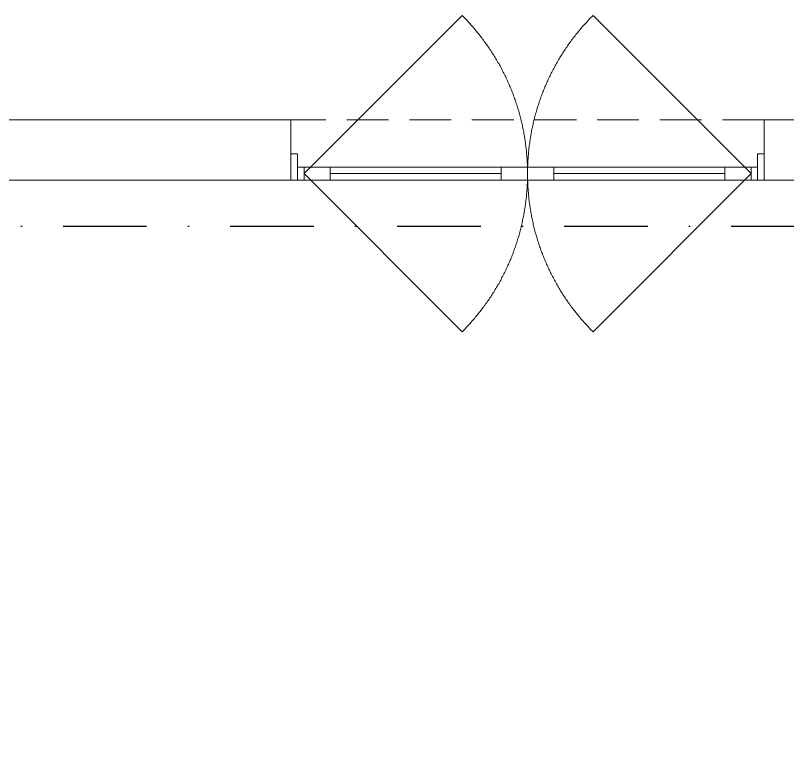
# Model space of a CAD drawing. Header units: inches. Extents: x -246178 to 57169, y -29325 to 19878.
# Drawn here: x 42371 to 45307, y 6405 to 9199 of the extents above; entities that cross this region are included whole.
import ezdxf

# ---------------------------------------------------------------- set-up
doc = ezdxf.new("R2010")
doc.units = ezdxf.units.IN
doc.header["$LTSCALE"] = 25
doc.header["$MEASUREMENT"] = 0
for name, pattern in [('00-Ground Floor$0$DASHED', [0.75, 0.5, -0.25]), ('00-Ground Floor$0$HIDDEN', [9.525, 6.35, -3.175]), ('DASHDOT', [25.4, 12.7, -6.35, 0, -6.35])]:
    doc.linetypes.add(name, pattern=pattern)
for name, color, linetype, lineweight in [('00-Ground Floor$0$Aluminum', 251, 'Continuous', 5), ('00-Ground Floor$0$Proj', 251, 'Continuous', 5), ('00-Ground Floor$0$Walls', 251, 'Continuous', 5), ('F-ALRM-CLNG-CNDT', 51, 'DASHDOT', 25)]:
    doc.layers.add(name, color=color, linetype=linetype, lineweight=lineweight)

msp = doc.modelspace()

# ---------------------------------------------------------------- linework, layer by layer
at = {"layer": '00-Ground Floor$0$Aluminum', "linetype": '00-Ground Floor$0$DASHED', "ltscale": 300}
for p, q in [((43467.9, 8597.6, 0), (44069, 9198.6, 0)), ((45167.9, 8597.6, 0), (44566.9, 9198.6, 0)), ((43467.9, 8597.6, 0), (44069, 7996.5, 0)), ((45167.9, 8597.6, 0), (44566.9, 7996.5, 0))]:
    msp.add_line(p, q, dxfattribs=at)
at = {"layer": '00-Ground Floor$0$Aluminum'}
for p, q in [((43417.9, 8672.6, 0), (43442.9, 8672.6, 0)), ((43442.9, 8672.6, 0), (43442.9, 8572.6, 0)), ((45192.9, 8672.6, 0), (45192.9, 8572.6, 0)), ((45192.9, 8672.6, 0), (45217.9, 8672.6, 0)), ((43442.9, 8622.6, 0), (45192.9, 8622.6, 0)), ((43467.9, 8622.6, 0), (43467.9, 8572.6, 0)), ((43567.9, 8622.6, 0), (43567.9, 8572.6, 0)), ((44217.9, 8622.6, 0), (44217.9, 8572.6, 0)), ((44317.9, 8622.6, 0), (44317.9, 8572.6, 0)), ((44417.9, 8622.6, 0), (44417.9, 8572.6, 0)), ((45067.9, 8622.6, 0), (45067.9, 8572.6, 0)), ((45167.9, 8622.6, 0), (45167.9, 8572.6, 0)), ((44217.9, 8597.6, 0), (43567.9, 8597.6, 0)), ((44417.9, 8597.6, 0), (45067.9, 8597.6, 0)), ((45217.9, 8572.6, 0), (43417.9, 8572.6, 0))]:
    msp.add_line(p, q, dxfattribs=at)
at = {"layer": '00-Ground Floor$0$Aluminum', "linetype": '00-Ground Floor$0$DASHED', "ltscale": 300}
for centre, start, end in [((43467.9, 8597.6, 0), 315, 45), ((45167.9, 8597.6, 0), 135, 225)]:
    msp.add_arc(centre, 850, start, end, dxfattribs=at)
at = {"layer": '00-Ground Floor$0$Proj', "linetype": '00-Ground Floor$0$HIDDEN'}
msp.add_line((45217.9, 8802.6, 0), (43417.9, 8802.6, 0), dxfattribs=at)
at = {"layer": '00-Ground Floor$0$Walls'}
for p, q in [((41809.9, 8802.6, 0), (43417.9, 8802.6, 0)), ((43417.9, 8802.6, 0), (43417.9, 8572.6, 0)), ((45217.9, 8572.6, 0), (45217.9, 8802.6, 0)), ((48367.4, 8802.6, 0), (45217.9, 8802.6, 0)), ((41794.2, 8572.6, 0), (43417.9, 8572.6, 0)), ((45217.9, 8572.6, 0), (46197.9, 8572.6, 0))]:
    msp.add_line(p, q, dxfattribs=at)
at = {"layer": 'F-ALRM-CLNG-CNDT'}
msp.add_lwpolyline([(41206.8, 6405.4), (41206.8, 8322.6, -0.414214), (41281.8, 8397.6), (45389.5, 8397.6)], format="xyb", dxfattribs=at)

doc.saveas('drawing.dxf')
